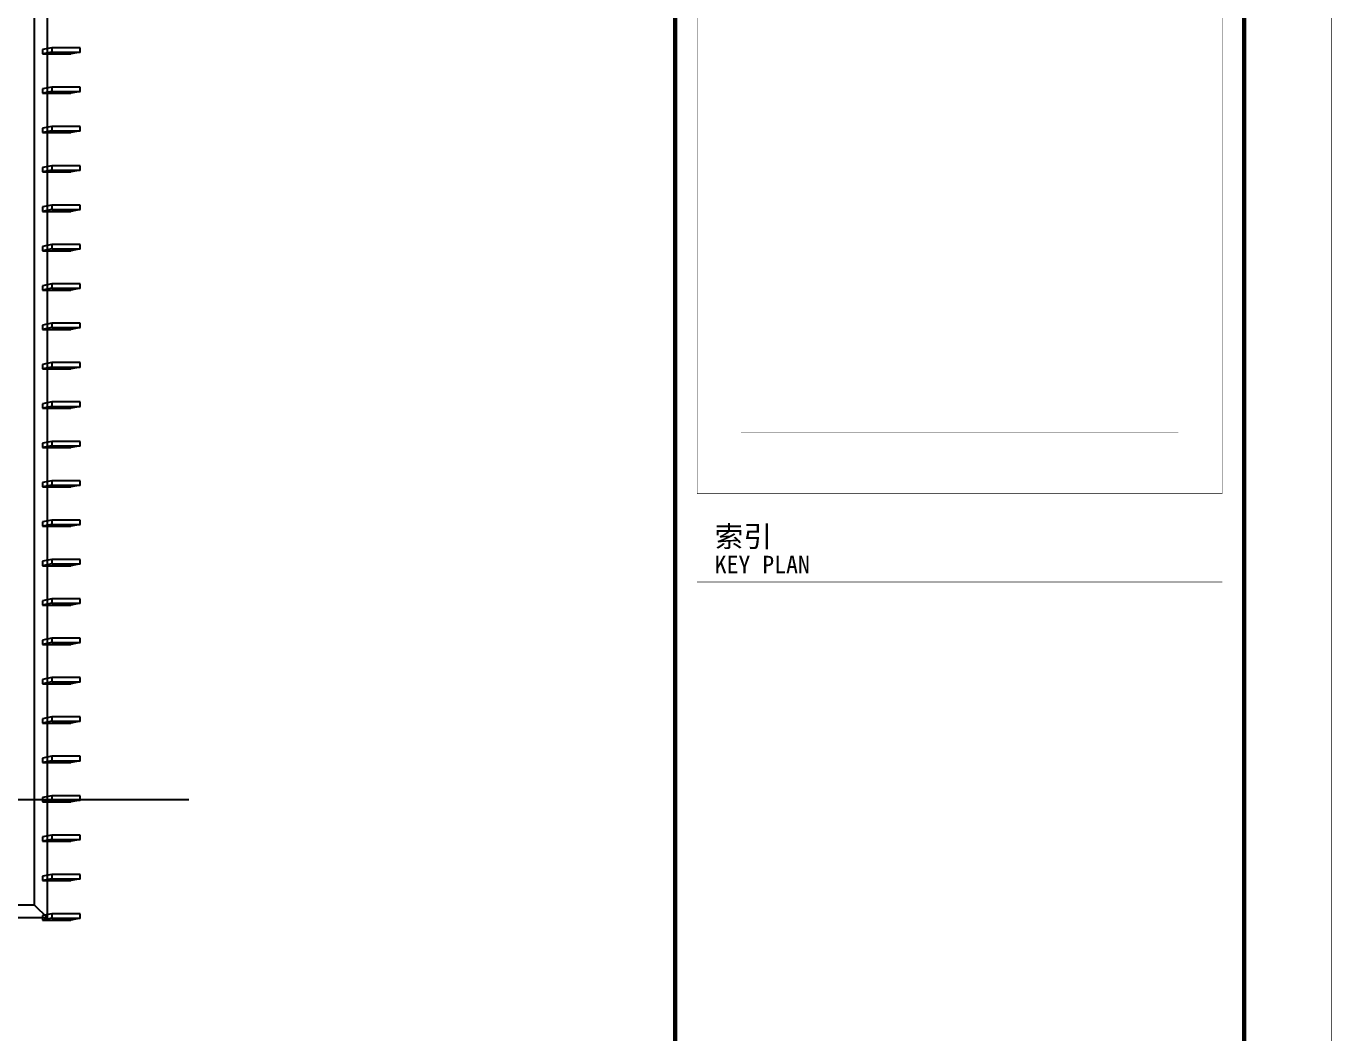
# Model space of a CAD drawing. Extents: x -777745 to 647905, y -207485 to 303235.
# Drawn here: x 58547 to 73468, y 59735 to 71242 of the extents above; entities that cross this region are included whole.
import ezdxf
from ezdxf.enums import TextEntityAlignment as Align

# ---------------------------------------------------------------- set-up
doc = ezdxf.new("R2010")
doc.units = 0
doc.header["$LTSCALE"] = 1000
doc.linetypes.add('X-104 13#平面$0$DOTE', pattern=[2.42, 2, -0.2, 0.02, -0.2])
doc.layers.get('0').update_dxf_attribs({"linetype": 'CONTINUOUS'})
for name, color, linetype in [('00-防烟分区', 4, 'CONTINUOUS'), ('13#楼幕墙$1$D-铝板', 181, 'CONTINUOUS'), ('X-104 13#平面$0$A-TECH_结构', 21, 'CONTINUOUS'), ('X-104 13#平面$0$A_AXIS-轴线', 36, 'X-104 13#平面$0$DOTE')]:
    doc.layers.add(name, color=color, linetype=linetype)
doc.styles.add('图签信息$0$华文细黑', font='STXIHEI.TTF', dxfattribs={"height": 10})

# ---------------------------------------------------------------- blocks, each defined once
blk = doc.blocks.new('图签信息')
at = {"const_width": 0.5}
blk.add_lwpolyline([(-65, 0), (0, 0), (0, 500.5), (-65, 500.5)], close=True, dxfattribs=at)
at = {"const_width": 0.05}
for points in [[(-62.5, 404.92), (-62.5, 227.83)], [(-62.5, 227.83), (-2.5, 227.83), (-2.5, 404.92)], [(-57.5, 234.85), (-7.5, 234.85)], [(-62.5, 227.83), (-2.5, 227.83)], [(-62.5, 217.74), (-2.5, 217.74)]]:
    blk.add_lwpolyline(points, dxfattribs=at)
at = {"style": '图签信息$0$华文细黑'}
for s, height, p in [('索引', 2.4, (-60.5, 224.14)), ('KEY PLAN', 2, (-60.5, 220.74))]:
    blk.add_text(s, height=height, dxfattribs=at).set_placement(p, align=Align.TOP_LEFT)
blk = doc.blocks.new('图签-A1')
at = {"color": 2}
blk.add_blockref('图签信息', (0, 0), dxfattribs=at)
blk = doc.blocks.new('图框-A1')
for points, const_width in [([(0, 0), (841, 0), (841, 594), (0, 594)], 0.05), ([(766, 584), (25, 584), (25, 10), (766, 10)], 0.5)]:
    blk.add_lwpolyline(points, close=True, dxfattribs=dict(const_width=const_width))
blk = doc.blocks.new('13#楼幕墙$1$llllei')
for p, q in [((325, 50), (0, 50)), ((0, 50), (0, 0)), ((0, 0), (325, 0)), ((325, 0), (325, 50))]:
    blk.add_line(p, q)
for points in [[(0, 50), (-105, 29)], [(-105, 29), (-105, -21)], [(0, 0), (-105, -21)], [(325, 0), (220, -21)], [(-105, -21), (220, -21)]]:
    blk.add_lwpolyline(points)
blk = doc.blocks.new('13#楼幕墙')
at = {"layer": '13#楼幕墙$1$D-铝板'}
for points in [[(58790, 81360), (58640, 81360), (58640, 61200), (58790, 61050), (58790, 81360)], [(58790, 61050), (30785, 61050), (30785, 61200), (58640, 61200)]]:
    blk.add_lwpolyline(points, close=True, dxfattribs=at)
for p in [(58840, 70946), (58840, 70496), (58840, 70046), (58840, 69596), (58840, 69146), (58840, 68696), (58840, 68246), (58840, 67796), (58840, 67346), (58840, 66896), (58840, 66446), (58840, 65996), (58840, 65546), (58840, 65096), (58840, 64646), (58840, 64196), (58840, 63746), (58840, 63296), (58840, 62846), (58840, 62396), (58840, 61946), (58840, 61496), (58840, 61046)]:
    blk.add_blockref('13#楼幕墙$1$llllei', p, dxfattribs=at)
blk = doc.blocks.new('X-104 13#平面$0$轴网')
at = {"layer": 'X-104 13#平面$0$A_AXIS-轴线', "linetype": 'X-104 13#平面$0$DOTE'}
blk.add_line((60408, 0), (-2925, 0), dxfattribs=at)
blk = doc.blocks.new('X-104 13#平面')
at = {"xscale": 100, "yscale": 100, "zscale": 100}
for name, p in [('图框-A1', (-10635, 42115)), ('图签-A1', (72465, 43115))]:
    blk.add_blockref(name, p, dxfattribs=at)
blk.add_blockref('X-104 13#平面$0$轴网', (0, 62400))
at = {"layer": 'X-104 13#平面$0$A-TECH_结构'}
blk.add_blockref('13#楼幕墙', (0, 0), dxfattribs=at)

msp = doc.modelspace()

# ---------------------------------------------------------------- block references
at = {"layer": '00-防烟分区'}
msp.add_blockref('X-104 13#平面', (0, 0), dxfattribs=at)

doc.saveas('drawing.dxf')
